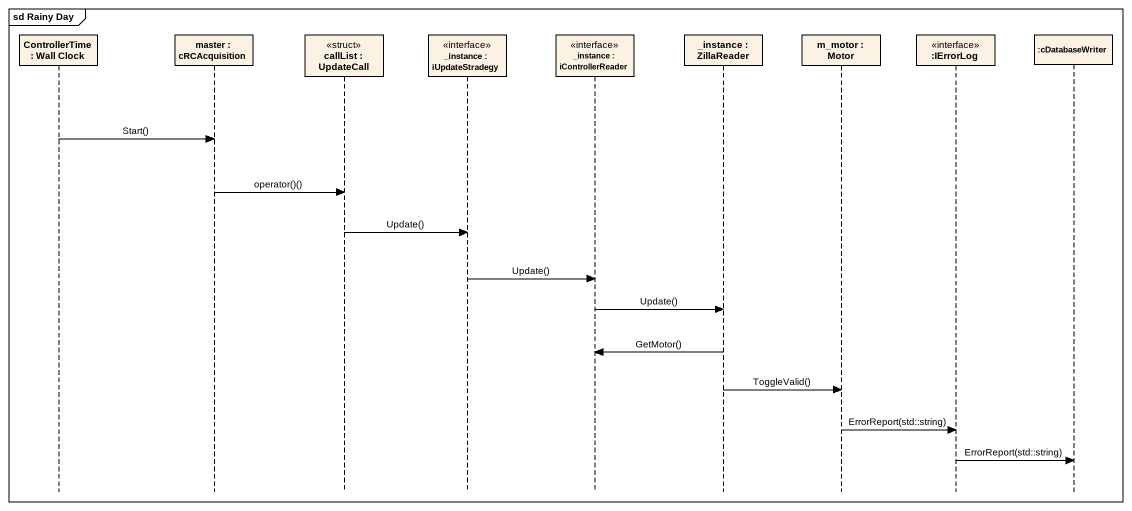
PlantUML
@startuml
mainframe sd Rainy Day
hide footbox
participant "ControllerTime : Wall Clock" as ControllerTime
participant "master : cRCAcquisition" as master
participant "callList : UpdateCall" as callList <<struct>>
participant "_instance : iUpdateStradegy" as instance <<interface>>
participant "_instance : iControllerReader" as instance_2 <<interface>>
participant "_instance : ZillaReader" as instance_3
participant "m_motor : Motor" as m_motor
participant ":IErrorLog" as IErrorLog <<interface>>
participant ":cDatabaseWriter" as cDatabaseWriter

ControllerTime -> master : Start()
master -> callList : operator()()
callList -> instance : Update()
instance -> instance_2 : Update()
instance_2 -> instance_3 : Update()
instance_3 -> instance_2 : GetMotor()
instance_3 -> m_motor : ToggleValid()
m_motor -> IErrorLog : ErrorReport(std::string)
IErrorLog -> cDatabaseWriter : ErrorReport(std::string)
@enduml
